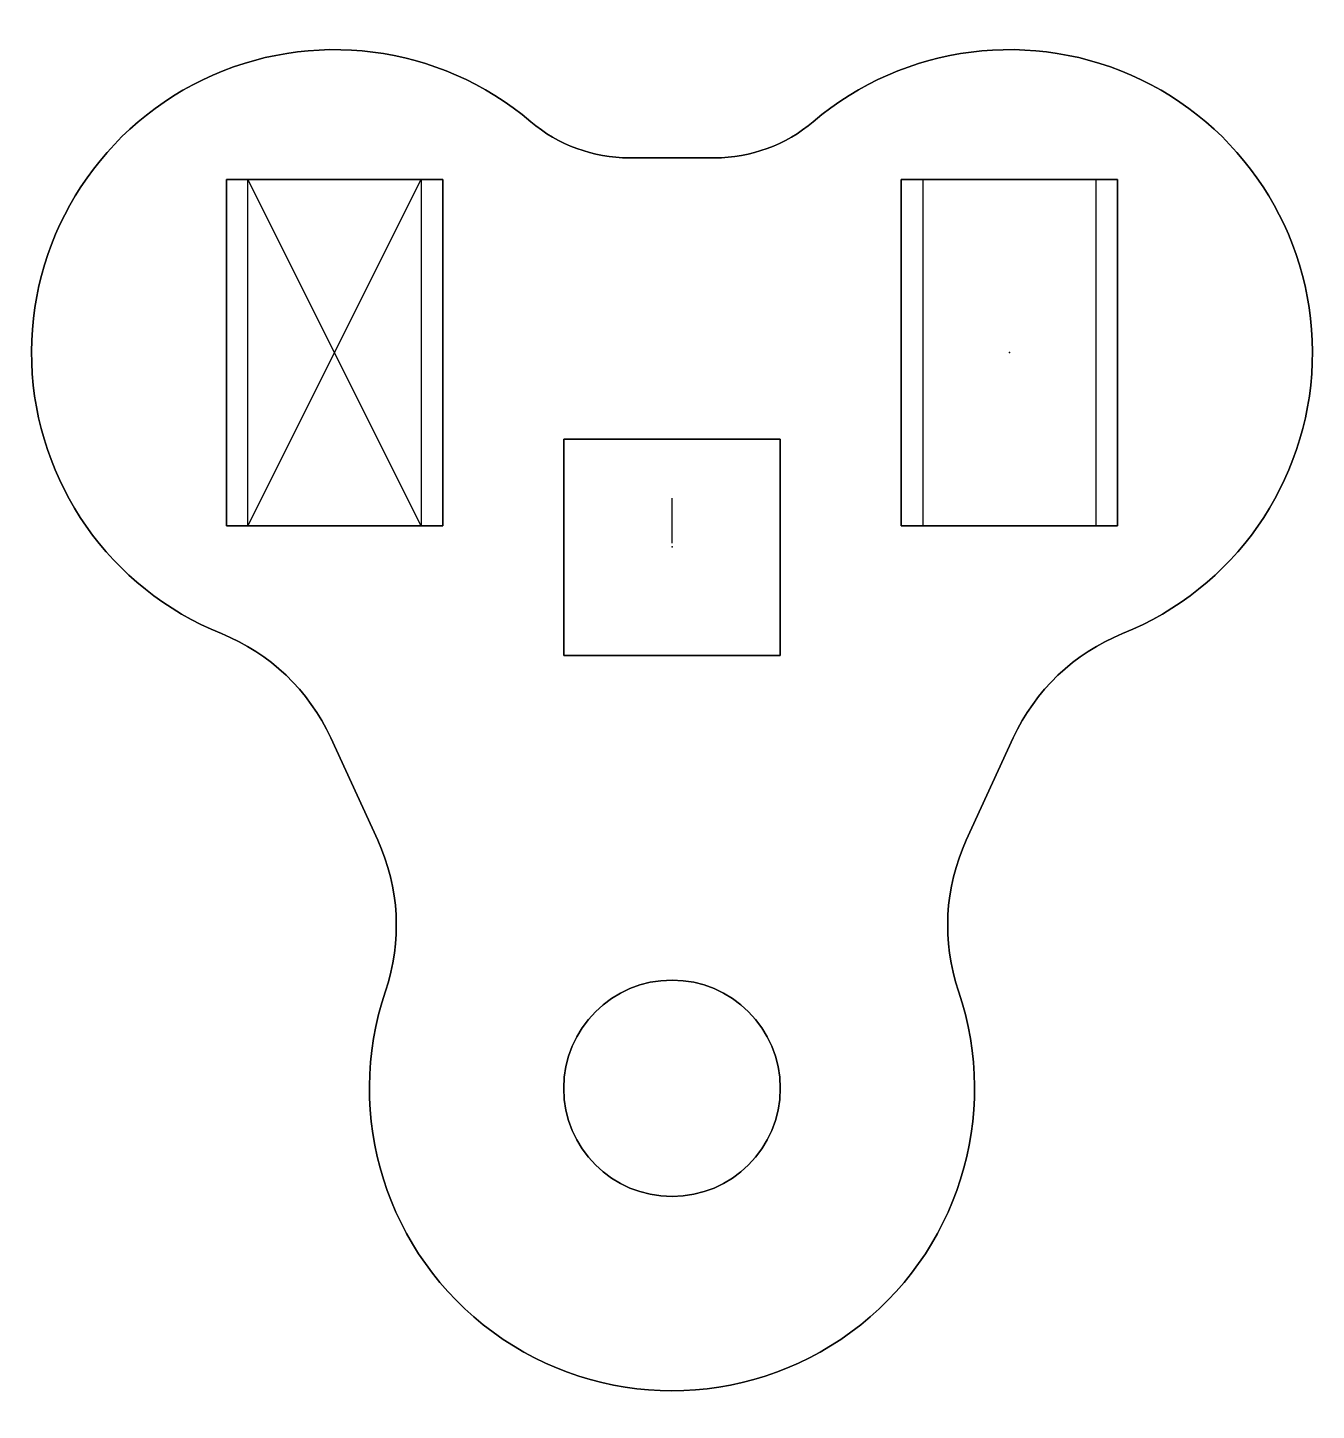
# Model space of a CAD drawing. Header units: centimetres. Extents: x -29.8 to 29.8, y -39.9 to 24.
import ezdxf

# ---------------------------------------------------------------- set-up
doc = ezdxf.new("R2010")
doc.units = ezdxf.units.CM
doc.header["$MEASUREMENT"] = 0
for name, color, linetype in [('basepart.SLDPRT v9_Sketch1', 7, 'Continuous'), ('basepart.SLDPRT v9_Sketch2', 7, 'Continuous'), ('basepart.SLDPRT v9_Sketch3', 7, 'Continuous')]:
    doc.layers.add(name, color=color, linetype=linetype)

msp = doc.modelspace()

# ---------------------------------------------------------------- linework, layer by layer
at = {"layer": 'basepart.SLDPRT v9_Sketch1'}
for p, q in [((1.98, 17.979, 5.021), (-1.98, 17.979, 5.021)), ((-20.588, 16.979, 5.021), (-10.588, 16.979, 5.021)), ((-20.588, 0.979, 5.021), (-20.588, 16.979, 5.021)), ((-10.588, 16.979, 5.021), (-10.588, 0.979, 5.021)), ((10.588, 0.979, 5.021), (10.588, 16.979, 5.021)), ((10.588, 16.979, 5.021), (20.588, 16.979, 5.021)), ((20.588, 16.979, 5.021), (20.588, 0.979, 5.021)), ((-5, 4.979, 5.021), (5, 4.979, 5.021)), ((-5, -5.021, 5.021), (-5, 4.979, 5.021)), ((5, 4.979, 5.021), (5, -5.021, 5.021)), ((-10.588, 0.979, 5.021), (-20.588, 0.979, 5.021)), ((20.588, 0.979, 5.021), (10.588, 0.979, 5.021)), ((5, -5.021, 5.021), (-5, -5.021, 5.021)), ((-15.763, -8.829, 5.021), (-13.596, -13.551, 5.021)), ((13.596, -13.551, 5.021), (15.763, -8.829, 5.021))]:
    msp.add_line(p, q, dxfattribs=at)
msp.add_circle((0, -25.021, 5.021), 5, dxfattribs=at)
msp.add_circle((0, -25.021, 5.021), 5, dxfattribs=at)
for centre, radius, start, end in [((-15.588, 8.979, 5.021), 14, 49.65503, 248.06299), ((15.588, 8.979, 5.021), 14, 291.93701, 130.34497), ((-1.98, 25, 5.021), 7.021, 229.65503, 270), ((1.98, 25, 5.021), 7.021, 270, 310.34497), ((-24.347, -12.768, 5.021), 9.445, 24.65411, 68.06299), ((24.347, -12.768, 5.021), 9.445, 111.93701, 155.34589), ((-22.18, -17.49, 5.021), 9.445, 341.24523, 24.65411), ((22.18, -17.49, 5.021), 9.445, 155.34589, 198.75477), ((0, -25.021, 5.021), 13.979, 161.24523, 18.75477)]:
    msp.add_arc(centre, radius, start, end, dxfattribs=at)
msp.add_point((0, 0, 5.021), dxfattribs=at)
at = {"layer": 'basepart.SLDPRT v9_Sketch2'}
for p, q in [((-1.98, 17.979, 0.021), (1.98, 17.979, 0.021)), ((-20.588, 16.979, 0.021), (-20.588, 0.979, 0.021)), ((-10.588, 16.979, 0.021), (-20.588, 16.979, 0.021)), ((-10.588, 0.979, 0.021), (-10.588, 16.979, 0.021)), ((10.588, 16.979, 0.021), (10.588, 0.979, 0.021)), ((20.588, 16.979, 0.021), (10.588, 16.979, 0.021)), ((20.588, 0.979, 0.021), (20.588, 16.979, 0.021)), ((-5, 4.979, 0.021), (-5, -5.021, 0.021)), ((5, 4.979, 0.021), (-5, 4.979, 0.021)), ((5, -5.021, 0.021), (5, 4.979, 0.021)), ((-20.588, 0.979, 0.021), (-10.588, 0.979, 0.021)), ((10.588, 0.979, 0.021), (20.588, 0.979, 0.021)), ((-5, -5.021, 0.021), (5, -5.021, 0.021)), ((-13.596, -13.551, 0.021), (-15.763, -8.829, 0.021)), ((15.763, -8.829, 0.021), (13.596, -13.551, 0.021))]:
    msp.add_line(p, q, dxfattribs=at)
msp.add_circle((0, -25.021, 0.021), 5, dxfattribs=at)
at = {"layer": 'basepart.SLDPRT v9_Sketch2', "extrusion": (0, -2.22045e-16, -1)}
msp.add_circle((0, -25.021, -0.021), 5, dxfattribs=at)
at = {"layer": 'basepart.SLDPRT v9_Sketch2', "extrusion": (1.28877e-16, 9.79499e-17, -1)}
msp.add_arc((15.588, 8.979, -0.021), 14, 291.93701, 130.34497, dxfattribs=at)
at = {"layer": 'basepart.SLDPRT v9_Sketch2', "extrusion": (1.64129e-16, -4.15271e-16, -1)}
msp.add_arc((-15.588, 8.979, -0.021), 14, 49.65503, 248.06299, dxfattribs=at)
at = {"layer": 'basepart.SLDPRT v9_Sketch2', "extrusion": (0, -2.22045e-16, -1)}
for centre, radius, start, end in [((1.98, 25, -0.021), 7.021, 270, 310.34497), ((24.347, -12.768, -0.021), 9.445, 111.93701, 155.34589), ((-24.347, -12.768, -0.021), 9.445, 24.65411, 68.06299), ((22.18, -17.49, -0.021), 9.445, 155.34589, 198.75477)]:
    msp.add_arc(centre, radius, start, end, dxfattribs=at)
at = {"layer": 'basepart.SLDPRT v9_Sketch2', "extrusion": (-1.2326e-32, -2.22045e-16, -1)}
for centre, radius, start, end in [((-1.98, 25, -0.021), 7.021, 229.65503, 270), ((-22.18, -17.49, -0.021), 9.445, 341.24523, 24.65411)]:
    msp.add_arc(centre, radius, start, end, dxfattribs=at)
at = {"layer": 'basepart.SLDPRT v9_Sketch2', "extrusion": (1.13279e-16, -1.83581e-16, -1)}
msp.add_arc((0, -25.021, -0.021), 13.979, 161.24523, 18.75477, dxfattribs=at)
at = {"layer": 'basepart.SLDPRT v9_Sketch2'}
msp.add_point((0, 0, 0.021), dxfattribs=at)
at = {"layer": 'basepart.SLDPRT v9_Sketch3'}
for p, q in [((1.98, 17.979, 5.021), (-1.98, 17.979, 5.021)), ((-20.588, 16.979, 5.021), (-10.588, 16.979, 5.021)), ((-20.588, 0.979, 5.021), (-20.588, 16.979, 5.021)), ((-19.588, 16.979, 5.021), (-11.588, 16.979, 5.021)), ((-11.588, 0.979, 5.021), (-19.588, 16.979, 5.021)), ((-19.588, 0.979, 5.021), (-11.588, 16.979, 5.021)), ((-19.588, 0.979, 5.021), (-19.588, 16.979, 5.021)), ((-11.588, 16.979, 5.021), (-11.588, 0.979, 5.021)), ((-10.588, 16.979, 5.021), (-10.588, 0.979, 5.021)), ((10.588, 16.979, 5.021), (20.588, 16.979, 5.021)), ((10.588, 0.979, 5.021), (10.588, 16.979, 5.021)), ((19.588, 16.979, 5.021), (11.588, 16.979, 5.021)), ((11.588, 16.979, 5.021), (11.588, 0.979, 5.021)), ((19.588, 0.979, 5.021), (19.588, 16.979, 5.021)), ((20.588, 16.979, 5.021), (20.588, 0.979, 5.021)), ((-5, -5.021, 5.021), (-5, 4.979, 5.021)), ((-5, 4.979, 5.021), (5, 4.979, 5.021)), ((5, 4.979, 5.021), (5, -5.021, 5.021)), ((0, 0.175, 5.021), (0, 2.25, 5.021)), ((-10.588, 0.979, 5.021), (-20.588, 0.979, 5.021)), ((-11.588, 0.979, 5.021), (-19.588, 0.979, 5.021)), ((20.588, 0.979, 5.021), (10.588, 0.979, 5.021)), ((11.588, 0.979, 5.021), (19.588, 0.979, 5.021)), ((5, -5.021, 5.021), (-5, -5.021, 5.021)), ((-15.763, -8.829, 5.021), (-13.596, -13.551, 5.021)), ((13.596, -13.551, 5.021), (15.763, -8.829, 5.021))]:
    msp.add_line(p, q, dxfattribs=at)
for centre, radius, start, end in [((-15.588, 8.979, 5.021), 14, 49.65503, 248.06299), ((15.588, 8.979, 5.021), 14, 291.93701, 130.34497), ((-1.98, 25, 5.021), 7.021, 229.65503, 270), ((1.98, 25, 5.021), 7.021, 270, 310.34497), ((-24.347, -12.768, 5.021), 9.445, 24.65411, 68.06299), ((24.347, -12.768, 5.021), 9.445, 111.93701, 155.34589), ((-22.18, -17.49, 5.021), 9.445, 341.24523, 24.65411), ((22.18, -17.49, 5.021), 9.445, 155.34589, 198.75477), ((0, -25.021, 5.021), 13.979, 161.24523, 18.75477)]:
    msp.add_arc(centre, radius, start, end, dxfattribs=at)
for p in [(-15.588, 8.979, 5.021), (-15.588, 8.979, 5.021), (15.588, 8.979, 5.021), (0, 0, 5.021)]:
    msp.add_point(p, dxfattribs=at)

doc.saveas('drawing.dxf')
